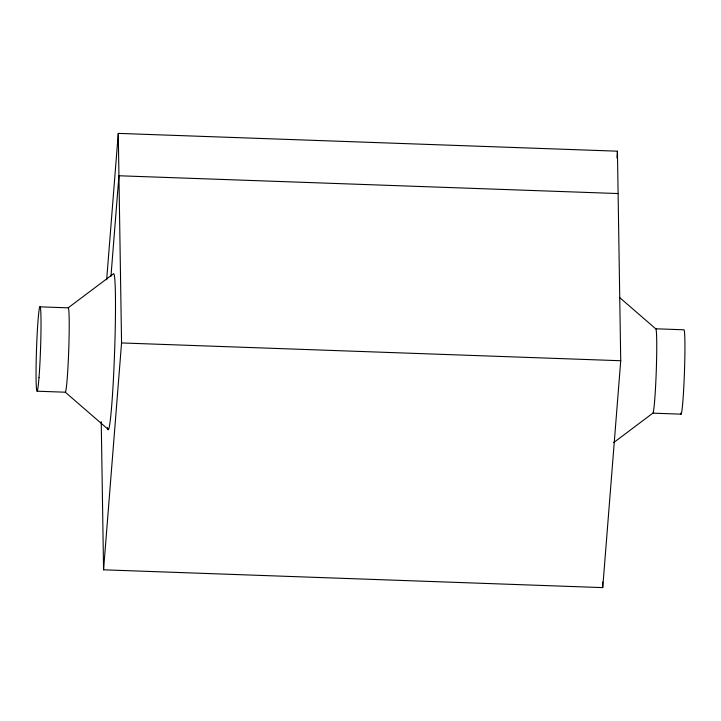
<?xml version="1.0" encoding="UTF-8"?>
<svg xmlns="http://www.w3.org/2000/svg" width="721" height="721" viewBox="0 0 721 721"><rect width="100%" height="100%" fill="white"/><g stroke="black" fill="none" stroke-linecap="round" stroke-linejoin="round"><path stroke-width="1.08" d="M106.654 279.793L118.271 133.385L617.437 151.185L620.727 360.734L602.729 587.615L103.563 569.815L101.237 421.713M110.953 276.341L118.938 175.762L618.104 193.552M103.563 569.815L121.561 342.944L118.271 133.385M616.906 157.89L617.437 151.185M39.961 306.84L68.153 307.84L113.539 273.728A77.985 3.686 -88 0 1 114.342 358.697A77.985 3.686 -88 0 1 107.402 427.616M613.688 442.586L652.847 413.16L681.039 414.16M619.447 297.376L655.686 328.785L683.878 329.794A42.242 2.001 -88 0 1 684.31 375.821A42.242 2.001 -88 0 1 680.552 413.16M121.561 342.944L620.727 360.734M37.122 391.206L65.314 392.215L108.294 429.473M602.639 582L602.729 587.615M68.153 307.84A42.242 2.001 -88 0 1 68.792 348.351A42.242 2.001 -88 0 1 65.314 392.215M655.686 328.785A42.242 2.001 -88 0 1 656.326 369.296A42.242 2.001 -88 0 1 652.847 413.16M38.997 377.669A42.242 2.001 -88 0 0 40.448 307.84A42.242 2.001 -88 0 0 36.185 361.554A42.242 2.001 -88 0 0 38.997 377.669"/></g></svg>
